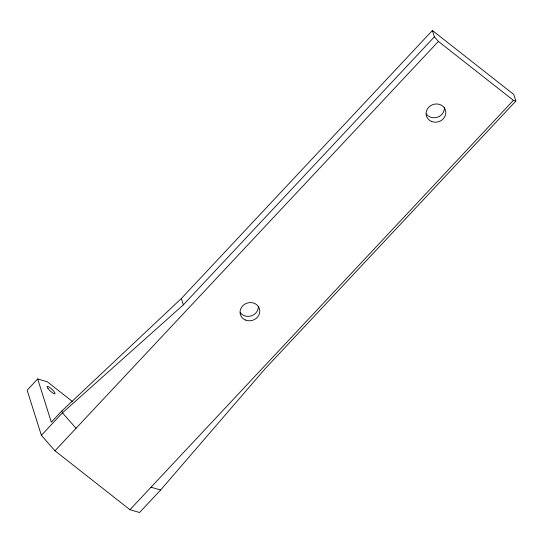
<?xml version="1.0" encoding="UTF-8"?>
<svg xmlns="http://www.w3.org/2000/svg" width="543" height="543" viewBox="0 0 543 543"><rect width="100%" height="100%" fill="white"/><g stroke="black" fill="none" stroke-linecap="round" stroke-linejoin="round"><path stroke-width="0.81" d="M160.633 490.017L264.821 369.057L515.85 101.052L513.773 94.455L432.384 30.496L181.362 298.494L61.854 410.949L51.32 422.196L37.684 378.96L27.15 390.207L41.377 435.337L54.979 450.778L129.953 509.707L139.565 512.504L160.633 490.017L151.022 487.214M41.377 435.337L62.445 412.843L183.358 304.827L434.386 36.829L432.384 30.496M54.979 450.778L438.418 41.411L434.386 36.829M129.953 509.707L513.393 100.34L515.85 101.052M37.684 378.96L47.295 381.756L72.511 401.576M438.418 41.411L513.393 100.34M76.047 428.284L62.445 412.843L61.854 410.949M181.362 298.494L183.358 304.827M258.393 306.327A9.957 9.034 -17.5 0 1 251.545 315.795A9.957 9.034 -17.5 0 1 240.223 312.632M444.425 107.718A9.957 9.034 -17.5 0 1 437.577 117.186A9.957 9.034 -17.5 0 1 426.255 114.023M245.402 320.024A9.957 9.034 -17.5 0 0 259.785 310.745A9.957 9.034 -17.5 0 0 244.574 304.311A9.957 9.034 -17.5 0 0 245.402 320.024M47.981 388.476A5.369 1.188 43.1 0 0 54.816 393.851A5.369 1.188 43.1 0 0 50.384 387.94A5.369 1.188 43.1 0 0 47.981 388.476M431.434 121.415A9.957 9.034 -17.5 0 0 445.817 112.136A9.957 9.034 -17.5 0 0 430.606 105.702A9.957 9.034 -17.5 0 0 431.434 121.415"/></g></svg>
